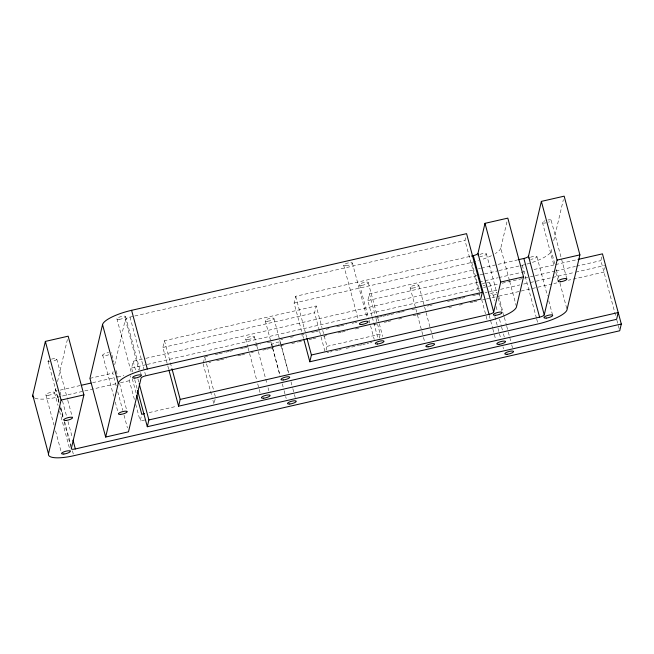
<?xml version="1.0" encoding="UTF-8"?>
<svg xmlns="http://www.w3.org/2000/svg" width="654" height="654" viewBox="0 0 654 654"><rect width="100%" height="100%" fill="white"/><g stroke="black" fill="none" stroke-linecap="round" stroke-linejoin="round"><path stroke-width="0.49" stroke-dasharray="3.27 2.45" d="M58.983 402.66L55.574 389.947L56.358 386.588M57.544 381.544L67.387 339.54M116.159 385.852L112.75 373.132L113.543 369.772M114.72 364.736L125.355 319.373A4.496 1.177 -15 0 1 130.007 317.084L133.808 316.217M132.631 371.93L131.585 368.014L133.171 361.237L144.902 358.555M134.389 399.39L129.378 380.685L130.514 375.846M144.804 419.991L140.193 421.045L141.779 414.268M168.634 369.011L162.871 347.487L164.456 340.709L316.176 305.99L321.981 327.646M203.369 362.839L204.727 357.035L207.62 356.373M215.092 399.324L213.956 404.164L212.37 398.261M301.69 331.439L294.087 303.072L295.673 296.295L470.537 256.278M319.34 330.483L314.59 312.767L316.176 305.99M326.084 350.217L326.992 346.35L322.242 328.627M372.036 316.332L367.818 300.587L369.404 293.809L474.632 269.734M379.312 338.036L380.219 334.169L377.579 324.327M479.922 296.197L464.978 240.427L465.885 236.56M509.425 280.427L500.768 248.136L506.932 221.878M554.739 263.676L551.33 250.956L552.131 247.531M553.742 240.68L563.372 199.593M615.553 315.408L600.879 260.619L602.236 254.815M605.342 266.268L603.985 272.08L568.334 280.239M134.765 315.996L464.978 240.427M294.087 303.072L471.722 262.418A28.122 7.374 -15 0 0 478.417 260.66M478.491 268.843L480.42 268.402M481.385 268.181L517.11 260.006M162.871 347.487L314.59 312.767M367.818 300.587L478.834 275.179M479.799 274.958L483.666 274.075M484.63 273.854L498.144 270.756M499.108 270.535L522.276 265.238A28.122 7.374 -15 0 0 551.33 250.956M145.883 358.335L478.295 282.258M479.276 282.038L484.164 280.918M485.137 280.697L497.849 277.786M498.83 277.566L520.339 272.644M521.312 272.416L525.227 271.524M534.024 269.505L554.559 264.813M555.532 264.584L577.041 259.663M131.585 368.014L146.251 364.654M147.232 364.433L479.644 288.365M483.551 287.466L487.467 286.575M488.44 286.346L498.217 284.114M502.125 283.215L523.641 278.293M524.614 278.073L529.503 276.953M530.484 276.732L534.392 275.833M535.373 275.612L554.927 271.132M555.9 270.911L575.455 266.44M576.436 266.211L600.879 260.619M89.941 378.355L112.75 373.132M80.131 385.549L59.62 390.242L61.451 397.092M92.615 382.688L114.916 377.587M117.589 376.974L123.835 375.543M215.329 354.607L218.215 353.945M219.18 353.724L224.96 352.4M225.924 352.179L228.818 351.517M229.783 351.304L232.669 350.642M240.378 348.876L243.272 348.214M244.236 347.993L247.122 347.331M254.831 345.565L260.619 344.241M267.363 342.704L271.214 341.821M280.852 339.614L282.781 339.173M290.482 337.407L293.376 336.745M301.085 334.987L303.979 334.325M311.688 332.559L314.574 331.897M315.539 331.676L318.433 331.014M326.142 329.248L329.027 328.586M336.736 326.828L339.63 326.166M340.595 325.945L346.375 324.621M352.154 323.297L354.084 322.855M355.048 322.635L356.97 322.193M376.246 317.787L379.132 317.125M380.097 316.904L382.026 316.462M382.991 316.242L385.876 315.58M386.841 315.359L389.735 314.697M390.7 314.476L396.479 313.152M397.444 312.931L400.33 312.269M401.294 312.048L404.188 311.386M411.897 309.628L414.783 308.966M427.315 306.097L429.237 305.655M430.201 305.434L432.131 304.993M447.549 301.469L450.434 300.807M451.399 300.587L454.293 299.924M455.258 299.704L457.179 299.262M458.143 299.041L461.037 298.379M462.002 298.159L464.888 297.496M472.597 295.731L475.491 295.068M476.455 294.848L479.341 294.194M485.129 292.869L487.05 292.428M488.015 292.207L496.688 290.221M500.539 289.338L519.816 284.931M523.666 284.049L528.489 282.945M530.41 282.503L551.608 277.656M552.573 277.435L574.735 272.358M575.7 272.138L604.607 265.524M34.924 398.172A28.122 7.374 -15 0 0 58.026 397.019L60.699 396.406M62.482 395.997L116.003 383.751M120.459 382.729L129.378 380.685M208.92 362.488L210.85 362.046M216.629 360.722L219.523 360.06M220.488 359.839L226.268 358.515M237.827 355.866L240.721 355.204M241.686 354.983L244.571 354.329M251.316 352.784L253.245 352.343M262.883 350.135L265.769 349.473M266.734 349.252L269.628 348.59M270.593 348.369L274.443 347.487M280.223 346.17L285.046 345.067M291.79 343.522L297.57 342.197M298.535 341.977L301.42 341.314M309.129 339.549L312.023 338.886M312.988 338.666L315.882 338.012M323.583 336.246L326.477 335.584M338.036 332.935L340.93 332.273M341.895 332.052L347.675 330.728M355.384 328.97L360.199 327.867M373.696 324.776L376.581 324.114M384.29 322.348L387.184 321.694M388.149 321.474L391.035 320.812M398.744 319.046L401.638 318.384M413.197 315.735L416.091 315.073M417.056 314.852L420.906 313.977M448.848 307.576L451.742 306.914M459.451 305.156L462.337 304.494M470.046 302.728L472.94 302.066M473.905 301.846L476.791 301.183M482.57 299.859L485.464 299.197M486.429 298.976L497.988 296.336M498.953 296.115L520.151 291.259M521.115 291.038L551.951 283.983M553.881 283.542L556.767 282.88M326.992 346.35L380.219 334.169M327.065 352.743L328.733 352.359M330.393 351.983L332.06 351.599M335.388 350.838L337.881 350.266M338.707 350.078L341.208 349.506M346.195 348.361L358.67 345.508M359.504 345.32L361.997 344.748M362.831 344.56L365.324 343.988M366.992 343.603L368.652 343.227M370.311 342.843L371.979 342.467M149.161 412.584L176.817 406.257M616.828 320.019L619.452 329.804M551.191 220.463L566.92 279.16M556.309 269.546L558.671 278.351M559.979 283.239L567.059 309.661M542.444 222.458L554.24 266.489M555.818 272.358L558.173 281.163M536.967 256.785L547.447 295.919M548.763 300.815L552.695 315.49M522.276 265.238L536.435 318.065M536.697 319.046L538.005 323.943M509.687 281.408L516.235 305.868M498.601 295.919L503.057 312.547M503.318 313.528L504.103 316.462M504.373 317.443L506.466 325.267M506.727 326.248L508.035 331.137M508.305 332.118L511.444 343.857M511.706 344.838L512.499 347.773M486.404 253.973L496.893 293.106M498.209 297.995L501.61 310.715M489.805 283.019L494.522 300.627M496.1 306.497L497.146 310.413M499.509 319.217L501.34 326.068M501.602 327.049L502.386 329.984M503.441 333.892L504.487 337.807M494.841 316.503L497.719 327.27M497.98 328.243L500.604 338.028M502.967 346.833L503.49 348.795M489.192 315.351L492.593 328.071M492.863 329.044L495.479 338.829M471.722 262.418L479.586 291.774M481.687 299.597L487.451 321.122M418.846 285.512L424.348 306.056M424.609 307.037L430.381 328.561M430.643 329.542L431.951 334.431M432.212 335.412L433.528 340.301M410.099 287.515L415.609 308.059M415.87 309.04L417.178 313.928M417.44 314.909L421.634 330.564M421.895 331.545L423.212 336.434M423.473 337.415L424.52 341.323M368.292 282.7L377.464 316.937M377.726 317.918L379.042 322.806M379.304 323.787L382.713 336.508M369.404 293.809L375.739 317.435M376.001 318.416L377.317 323.338M372.306 317.321L377.84 337.987M359.545 284.694L368.717 318.939M368.987 319.92L370.295 324.809M370.556 325.79L374.227 339.483M352.408 263.17L366.829 316.977M343.669 265.172L358.351 319.961M319.602 331.464L325.406 353.119M295.673 296.295L305.639 333.475M305.9 334.456L306.685 337.39M302.737 335.355L303.53 338.29M280.525 342.704L288.651 373.033M291.014 381.838L292.583 387.708M292.845 388.689L294.161 393.577M294.423 394.558L295.207 397.493M273.985 318.661L279.495 339.205M279.757 340.186L281.065 345.083M281.326 346.056L288.667 373.45M271.786 344.707L272.571 347.642M272.832 348.623L279.912 375.036M282.266 383.841L283.844 389.71M284.106 390.691L285.414 395.58M285.675 396.561L286.199 398.515M265.246 320.664L270.748 341.208M271.009 342.189L279.92 375.453M254.414 336.884L256.507 344.715M256.769 345.696L258.085 350.585M258.346 351.566L266.995 383.849M268.042 387.765L268.827 390.7M245.667 338.886L247.76 346.718M248.021 347.691L249.338 352.588M249.599 353.561L256.679 379.982M257.725 383.89L260.349 393.675M204.727 357.035L206.312 362.937M206.574 363.926L213.433 389.514M214.487 393.455L215.28 396.406M203.141 363.804L210.261 390.381M210.523 391.37L212.109 397.272M164.456 340.709L172.059 369.085M130.007 317.084L145.736 375.788M125.642 316.757L140.324 371.546M140.585 372.527L141.37 375.461M125.355 319.373L138.991 370.246M133.171 361.237L135.795 371.022M137.888 378.854L138.942 382.762M134.732 379.753L137.356 389.539M116.903 318.76L131.315 372.567M132.288 378.838L136.245 393.602M135.713 404.311L140.193 421.045M111.948 355.04L113.788 361.891M116.142 370.695L117.982 377.546M119.551 383.416L127.154 411.791M117.736 391.721L122.715 410.311M124.023 415.2L127.432 427.92M102.678 355.089L113.69 396.177M115.267 402.047L117.883 411.832M56.767 359.144L67.517 399.259M67.779 400.232L72.496 417.849M62.498 401L66.43 415.682M68.008 421.552L72.202 437.199M58.026 397.019L59.334 401.908M60.65 406.796L63.528 417.563M64.582 421.478L71.131 445.93M72.447 450.827L73.755 455.715M48.02 361.147L59.032 402.235M60.601 408.104L63.749 419.843M60.552 408.529L62.915 417.342M64.223 422.231L71.041 447.671M54.601 392.711L58.01 405.431M59.579 411.301L70.33 451.415M45.854 394.714L53.98 425.043M55.557 430.912L61.582 453.41M57.29 390.577A4.504 1.177 -15 0 1 55.574 389.947M496.321 294.194A4.529 1.185 -15 0 1 490.451 295.616M490.565 293.769A4.529 1.185 -15 0 1 497.032 292.387M272.326 345.255A4.529 1.185 -15 0 1 273.397 343.44A4.529 1.185 -15 0 1 279.037 342.067A4.529 1.185 -15 0 1 279.896 343.415M278.678 344.086A4.529 1.185 -15 0 1 278.293 344.241M276.241 344.911A4.529 1.185 -15 0 1 275.849 345.001M51.486 359.169A4.529 1.185 -15 0 1 56.751 358.923A4.529 1.185 -15 0 1 52.483 361.343M49.745 361.776A4.529 1.185 -15 0 1 49.189 360.101M111.229 352.678A4.529 1.185 -15 0 1 111.384 353.209M108.793 354.779A4.529 1.185 -15 0 1 102.67 355.212A4.529 1.185 -15 0 1 108.548 352.563M487.328 282.446A4.529 1.185 -15 0 1 487.958 284.4M485.129 285.316A4.529 1.185 -15 0 1 483.159 285.635M482.235 283.975A4.529 1.185 -15 0 1 484.941 282.929M547.913 219.997A4.529 1.185 -15 0 1 551.191 220.284A4.529 1.185 -15 0 1 548.559 222.156M546.123 222.842A4.529 1.185 -15 0 1 542.468 222.695A4.529 1.185 -15 0 1 545.084 220.766M530.451 257.251A4.529 1.185 -15 0 1 536.975 256.662A4.529 1.185 -15 0 1 530.696 259.36M500.768 248.136A28.122 7.374 -15 0 1 495.307 253.564M491.481 255.665A28.122 7.374 -15 0 1 481.851 259.564M479.897 254.431A4.529 1.185 -15 0 1 485.44 253.351A4.529 1.185 -15 0 1 485.333 254.962A4.529 1.185 -15 0 1 479.758 256.581M48.118 395.31A4.529 1.185 -15 0 0 54.609 392.596A4.529 1.185 -15 0 0 47.963 393.226A4.529 1.185 -15 0 0 48.118 395.31M345.925 265.769A4.529 1.185 -15 0 0 352.424 263.055A4.529 1.185 -15 0 0 345.77 263.685A4.529 1.185 -15 0 0 345.925 265.769M119.159 319.356A4.529 1.185 -15 0 0 125.658 316.65A4.529 1.185 -15 0 0 119.003 317.272A4.529 1.185 -15 0 0 119.159 319.356M247.923 339.483A4.529 1.185 -15 0 0 254.422 336.777A4.529 1.185 -15 0 0 247.768 337.399A4.529 1.185 -15 0 0 247.923 339.483M412.363 288.112A4.529 1.185 -15 0 0 418.854 285.397A4.529 1.185 -15 0 0 412.208 286.027A4.529 1.185 -15 0 0 412.363 288.112M267.502 321.261A4.529 1.185 -15 0 0 273.993 318.547A4.529 1.185 -15 0 0 267.347 319.177A4.529 1.185 -15 0 0 267.502 321.261M361.801 285.299A4.529 1.185 -15 0 0 368.3 282.585A4.529 1.185 -15 0 0 361.646 283.215A4.529 1.185 -15 0 0 361.801 285.299"/><path stroke-width="0.98" d="M621.3 324.008L619.714 330.777L73.755 455.715A28.122 7.374 -15 0 1 48.486 453.868L32.757 395.163L45.363 341.404L68.171 336.181L83.908 394.885L71.302 448.644A4.504 1.177 -15 0 0 75.349 448.946L621.3 324.008L602.465 253.85L578.022 259.442M48.486 453.868L61.092 400.101L45.363 341.404M102.547 324.588L89.941 378.355L105.67 437.052L128.486 431.836L141.084 378.069A4.496 1.177 -15 0 1 145.736 375.788L480.715 299.131L482.3 292.354L466.572 233.658L131.593 310.315A28.114 7.374 -15 0 0 102.547 324.588L118.276 383.293L105.67 437.052M148.899 419.942L618.194 312.547L616.608 319.324L147.314 426.719L148.899 419.942L139.204 383.743M180.185 399.414L539.591 317.165A4.504 1.185 -15 0 0 544.251 314.876L528.522 256.172L541.365 201.391L564.173 196.167L579.902 254.872L567.059 309.661A28.122 7.374 -15 0 1 538.005 323.943L178.599 406.183L180.185 399.414L172.059 369.085M311.41 354.999L489.037 314.345A4.504 1.177 -15 0 0 493.688 312.064L477.96 253.36L484.998 223.341L507.806 218.125L523.535 276.822L516.496 306.84A28.122 7.374 -15 0 1 487.451 321.122L309.816 361.768L311.41 354.999L306.947 338.363M493.688 312.064L500.727 282.046L484.998 223.341M544.251 314.876L557.094 260.096L541.365 201.391M471.46 256.074L473.308 255.649A4.504 1.177 -15 0 0 477.96 253.36M518.074 259.785L523.862 258.461A4.504 1.185 -15 0 0 528.522 256.172M557.094 260.096L579.902 254.872M500.727 282.046L523.535 276.822M118.276 383.293A28.114 7.374 -15 0 1 147.322 369.011L482.3 292.354M81.913 385.141L90.832 383.097M61.092 400.101L83.908 394.885M144.55 413.639L141.779 414.268L136.768 395.572M523.862 258.461L539.591 317.165M473.308 255.649L489.037 314.345M303.791 339.271L309.816 361.768M168.895 369.984L178.599 406.183M131.593 310.315L147.322 369.011M137.618 390.52L147.314 426.719M72.986 440.142L75.349 448.946M33.967 397.697A28.122 7.374 -15 0 1 32.757 395.163M528.849 258.077A4.529 1.185 -15 0 1 529.102 257.913M478.082 255.42A4.529 1.185 -15 0 1 478.54 255.101M507.063 354.28A4.529 1.185 -15 0 0 513.553 351.574A4.529 1.185 -15 0 0 506.907 352.195A4.529 1.185 -15 0 0 507.063 354.28M289.771 404.008A4.529 1.185 -15 0 0 296.262 401.294A4.529 1.185 -15 0 0 289.616 401.924A4.529 1.185 -15 0 0 289.771 404.008M66.013 420.448A4.529 1.185 -15 0 0 72.504 417.734A4.529 1.185 -15 0 0 65.85 418.364A4.529 1.185 -15 0 0 66.013 420.448M63.847 454.015A4.529 1.185 -15 0 0 70.338 451.301A4.529 1.185 -15 0 0 63.691 451.93A4.529 1.185 -15 0 0 63.847 454.015M120.671 414.383A4.529 1.185 -15 0 0 127.162 411.677A4.529 1.185 -15 0 0 120.516 412.306A4.529 1.185 -15 0 0 120.671 414.383M361.654 324.474A4.529 1.185 -15 0 0 368.153 321.76A4.529 1.185 -15 0 0 361.498 322.389A4.529 1.185 -15 0 0 361.654 324.474M134.887 378.061A4.529 1.185 -15 0 0 141.387 375.347A4.529 1.185 -15 0 0 134.732 375.976A4.529 1.185 -15 0 0 134.887 378.061M263.652 398.188A4.529 1.185 -15 0 0 270.151 395.474A4.529 1.185 -15 0 0 263.497 396.103A4.529 1.185 -15 0 0 263.652 398.188M499.051 344.323A4.529 1.185 -15 0 0 505.542 341.609A4.529 1.185 -15 0 0 498.896 342.238A4.529 1.185 -15 0 0 499.051 344.323M560.437 281.76A4.529 1.185 -15 0 0 566.928 279.045A4.529 1.185 -15 0 0 560.282 279.675A4.529 1.185 -15 0 0 560.437 281.76M428.092 346.816A4.529 1.185 -15 0 0 434.583 344.102A4.529 1.185 -15 0 0 427.937 344.732A4.529 1.185 -15 0 0 428.092 346.816M283.231 379.966A4.529 1.185 -15 0 0 289.722 377.252A4.529 1.185 -15 0 0 283.076 377.881A4.529 1.185 -15 0 0 283.231 379.966M546.204 318.089A4.529 1.185 -15 0 0 552.704 315.375A4.529 1.185 -15 0 0 546.049 316.005A4.529 1.185 -15 0 0 546.204 318.089M377.538 343.996A4.529 1.185 -15 0 0 384.029 341.29A4.529 1.185 -15 0 0 377.383 341.911A4.529 1.185 -15 0 0 377.538 343.996M495.65 315.269A4.529 1.185 -15 0 0 502.149 312.563A4.529 1.185 -15 0 0 495.495 313.184A4.529 1.185 -15 0 0 495.65 315.269"/></g></svg>
